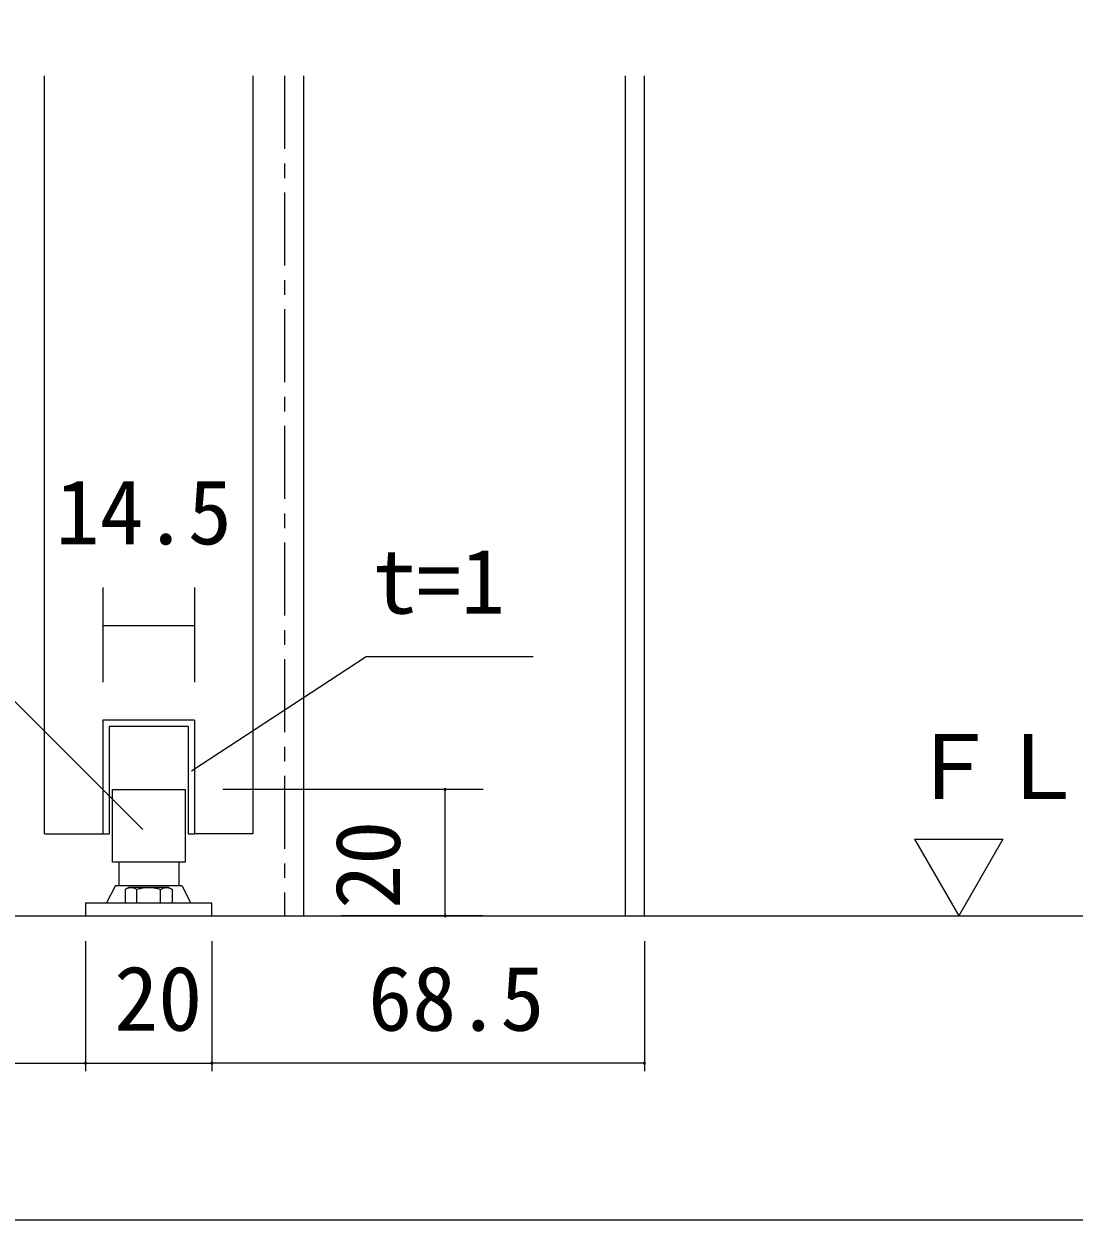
# Model space of a CAD drawing. Units: millimetres, scale not verified. Extents: x -800 to 800, y -554 to 554.
# Drawn here: x -434.9 to -268.6, y -27 to 162.5 of the extents above; entities that cross this region are included whole.
import ezdxf
from ezdxf.enums import TextEntityAlignment as Align

# ---------------------------------------------------------------- set-up
doc = ezdxf.new("R2010")
doc.units = ezdxf.units.MM
doc.header["$LTSCALE"] = 4
doc.linetypes.add('USER11', pattern=[4.619272, 2.886781, -0.577497, 0.577497, -0.577497])
for name, color, linetype, lineweight in [('1-0', 7, 'Continuous', 25), ('1-4_0', 7, 'Continuous', 25), ('2-0', 7, 'Continuous', 25)]:
    doc.layers.add(name, color=color, linetype=linetype, lineweight=lineweight)
doc.styles.add('ＭＳ ゴシック', font='')
doc.styles.get('ＭＳ ゴシック').set_extended_font_data('MS Gothic')

msp = doc.modelspace()

# ---------------------------------------------------------------- linework, layer by layer
at = {"layer": '1-0'}
msp.add_lwpolyline([(152, -27), (-780, -27), (-780, 534)], dxfattribs=at)
at = {"layer": '1-4_0'}
msp.add_lwpolyline([(152, -27), (-780, -27), (-780, 534)], dxfattribs=at)
msp.add_lwpolyline([(152, -27), (-780, -27), (-780, 534)], dxfattribs=at)
at = {"layer": '2-0'}
for p, q in [((-431.624, 34.194), (-431.624, 154.213)), ((-398.624, 154.212), (-398.624, 34.193)), ((-390.624, 154.212), (-390.624, 21.197)), ((-339.624, 21.197), (-339.624, 154.212)), ((-336.626, 21.197), (-336.626, 154.212)), ((-422.374, 73.195), (-422.374, 58.196)), ((-407.874, 73.195), (-407.874, 58.196)), ((-422.374, 67.195), (-407.874, 67.195)), ((-422.334, 67.199), (-422.334, 67.195)), ((-407.834, 67.199), (-407.834, 67.195)), ((-380.685, 62.219), (-408.334, 44.123)), ((-354.267, 62.219), (-380.685, 62.219)), ((-440.089, 58.864), (-416.069, 34.847)), ((-407.874, 52.195), (-422.374, 52.195)), ((-422.374, 52.195), (-422.374, 34.195)), ((-408.874, 51.195), (-421.376, 51.195)), ((-421.375, 51.195), (-421.375, 34.194)), ((-408.874, 51.195), (-408.874, 34.194)), ((-407.874, 52.195), (-407.874, 34.195)), ((-420.875, 29.695), (-420.875, 41.195)), ((-420.875, 41.194), (-409.375, 41.194)), ((-409.375, 41.194), (-409.375, 29.694)), ((-362.177, 41.194), (-403.372, 41.194)), ((-368.177, 21.197), (-368.177, 41.195)), ((-431.624, 34.194), (-422.374, 34.194)), ((-422.374, 34.194), (-421.375, 34.194)), ((-408.874, 34.194), (-407.873, 34.194)), ((-398.624, 34.194), (-407.874, 34.194)), ((-293.869, 33.319), (-286.869, 21.195)), ((-293.869, 33.319), (-279.869, 33.319)), ((-279.868, 33.319), (-286.871, 21.195)), ((-409.375, 29.695), (-420.875, 29.695)), ((-419.873, 29.695), (-419.873, 26)), ((-410.375, 29.695), (-410.375, 26)), ((-420.375, 25.998), (-421.795, 23.233)), ((-420.375, 25.998), (-409.874, 25.998)), ((-418.275, 25.694), (-418.878, 25.348)), ((-418.876, 25.347), (-418.876, 23.196)), ((-411.975, 25.694), (-418.276, 25.694)), ((-417, 25.347), (-417.127, 25.418)), ((-417, 23.195), (-417, 25.346)), ((-413.247, 25.347), (-413.12, 25.418)), ((-413.247, 23.195), (-413.247, 25.346)), ((-411.975, 25.694), (-411.369, 25.348)), ((-411.37, 23.195), (-411.37, 25.346)), ((-409.875, 25.998), (-408.431, 23.194)), ((-405.124, 23.195), (-425.125, 23.195)), ((-425.124, 23.195), (-425.124, 21.197)), ((-405.124, 21.197), (-405.124, 23.195)), ((-589.173, 21.197), (-120.828, 21.197)), ((-425.124, 21.197), (-405.123, 21.197)), ((-362.177, 21.197), (-384.622, 21.197)), ((-425.124, 17.197), (-425.124, -3.411)), ((-405.124, 17.197), (-405.124, -3.411)), ((-336.624, 17.197), (-336.624, -3.411)), ((-483.689, -2.161), (-425.124, -2.161)), ((-425.124, -2.161), (-405.124, -2.161)), ((-336.624, -2.161), (-405.124, -2.161))]:
    msp.add_line(p, q, dxfattribs=at)
at = {"layer": '2-0', "linetype": 'USER11'}
msp.add_line((-393.624, 154.212), (-393.624, 21.197), dxfattribs=at)
at = {"layer": '2-0'}
for centre, radius, start, end in [((-422.374, 67.195), 0.0405, 165.47853, 171.16094), ((-422.374, 67.195), 0.0398, 171.16402, 177.01304), ((-422.378, 67.195), 0.0357, 176.86368, 183.13632), ((-422.381, 67.195), 0.0334, 183.31881, 189.66422), ((-422.379, 67.195), 0.0353, 189.66609, 195.68379), ((-422.373, 67.194), 0.0414, 159.96649, 165.47752), ((-422.377, 67.196), 0.0374, 195.6825, 201.38704), ((-422.372, 67.194), 0.0424, 154.616, 159.96724), ((-422.375, 67.197), 0.0395, 201.38356, 206.81105), ((-422.371, 67.194), 0.0432, 149.40189, 154.61816), ((-422.373, 67.197), 0.0415, 206.80618, 212.00673), ((-422.371, 67.193), 0.0439, 144.28879, 149.40509), ((-422.372, 67.198), 0.043, 212.00106, 217.03304), ((-422.37, 67.193), 0.0441, 139.23395, 144.29274), ((-422.371, 67.199), 0.0441, 217.02695, 221.95313), ((-422.371, 67.199), 0.0445, 221.94686, 226.83212), ((-422.37, 67.193), 0.044, 134.18939, 139.2384), ((-422.371, 67.194), 0.0433, 129.10375, 134.19412), ((-422.371, 67.199), 0.0443, 226.82583, 231.73566), ((-422.372, 67.195), 0.0422, 123.92397, 129.10854), ((-422.371, 67.198), 0.0434, 231.7295, 236.72904), ((-422.372, 67.196), 0.0407, 118.59714, 123.92852), ((-422.372, 67.197), 0.0419, 236.72323, 241.87594), ((-422.373, 67.197), 0.039, 113.07318, 118.60107), ((-422.373, 67.195), 0.04, 241.87082, 247.23648), ((-422.374, 67.199), 0.0371, 107.30843, 113.07594), ((-422.374, 67.193), 0.0379, 247.23258, 252.86381), ((-422.375, 67.201), 0.0352, 101.27084, 107.30933), ((-422.374, 67.191), 0.0358, 252.86189, 258.79895), ((-422.375, 67.203), 0.0336, 94.94635, 101.26907), ((-422.375, 67.189), 0.0339, 258.79994, 265.06355), ((-422.375, 67.201), 0.0349, 88.40582, 94.75687), ((-422.375, 67.191), 0.0349, 265.2537, 271.58989), ((-422.375, 67.194), 0.0425, 82.85539, 88.58506), ((-422.375, 67.198), 0.0427, 271.41725, 277.11512), ((-422.375, 67.195), 0.0415, 77.12227, 82.85031), ((-422.375, 67.198), 0.0421, 277.12005, 282.77356), ((-422.375, 67.195), 0.041, 71.42122, 77.11806), ((-422.375, 67.197), 0.0418, 282.7772, 288.3595), ((-422.375, 67.195), 0.0408, 65.77279, 71.41804), ((-422.375, 67.197), 0.0418, 288.36172, 293.8584), ((-422.375, 67.195), 0.0408, 60.18769, 65.77069), ((-422.375, 67.198), 0.0419, 293.85926, 299.26831), ((-422.375, 67.195), 0.0409, 54.66725, 60.18658), ((-422.375, 67.198), 0.0421, 299.26795, 304.59878), ((-422.375, 67.195), 0.0411, 49.20475, 54.66699), ((-422.375, 67.198), 0.0422, 304.5974, 309.86911), ((-422.375, 67.195), 0.0413, 43.78709, 49.2051), ((-422.375, 67.198), 0.0421, 309.86695, 315.10644), ((-422.375, 67.195), 0.0415, 38.39682, 43.78783), ((-422.375, 67.197), 0.0417, 315.10374, 320.34374), ((-422.375, 67.195), 0.0416, 33.01421, 38.39772), ((-422.374, 67.197), 0.0411, 320.34075, 325.6178), ((-422.375, 67.195), 0.0416, 27.61927, 33.01502), ((-422.373, 67.197), 0.0403, 325.61477, 330.96718), ((-422.373, 67.196), 0.0392, 330.96443, 336.4299), ((-422.375, 67.195), 0.0415, 22.19384, 27.61976), ((-422.375, 67.195), 0.0414, 16.72358, 22.19378), ((-422.371, 67.196), 0.0379, 336.4278, 342.04075), ((-422.375, 67.195), 0.0414, 11.19984, 16.72277), ((-422.37, 67.195), 0.0367, 342.03973, 347.8279), ((-422.375, 67.195), 0.0415, 5.62136, 11.19812), ((-422.368, 67.195), 0.0344, 353.81156, 359.98645), ((-422.369, 67.195), 0.0354, 347.82846, 353.80892), ((-407.875, 67.195), 0.0398, 171.16402, 177.01304), ((-407.879, 67.195), 0.0357, 176.86368, 183.13632), ((-407.874, 67.195), 0.0405, 165.47853, 171.16094), ((-407.881, 67.195), 0.0334, 183.31881, 189.66422), ((-407.879, 67.195), 0.0353, 189.66609, 195.68379), ((-407.873, 67.194), 0.0414, 159.96649, 165.47752), ((-407.877, 67.196), 0.0374, 195.6825, 201.38704), ((-407.872, 67.194), 0.0424, 154.616, 159.96724), ((-407.875, 67.197), 0.0395, 201.38356, 206.81105), ((-407.874, 67.197), 0.0415, 206.80618, 212.00673), ((-407.871, 67.194), 0.0432, 149.40189, 154.61816), ((-407.871, 67.193), 0.0439, 144.28879, 149.40509), ((-407.872, 67.198), 0.043, 212.00106, 217.03304), ((-407.871, 67.193), 0.0441, 139.23395, 144.29274), ((-407.871, 67.199), 0.0441, 217.02695, 221.95313), ((-407.871, 67.193), 0.044, 134.18939, 139.2384), ((-407.871, 67.199), 0.0445, 221.94686, 226.83212), ((-407.871, 67.194), 0.0433, 129.10375, 134.19412), ((-407.871, 67.199), 0.0443, 226.82583, 231.73566), ((-407.872, 67.195), 0.0422, 123.92397, 129.10854), ((-407.872, 67.198), 0.0434, 231.7295, 236.72904), ((-407.873, 67.196), 0.0407, 118.59714, 123.92852), ((-407.873, 67.197), 0.0419, 236.72323, 241.87594), ((-407.874, 67.197), 0.039, 113.07318, 118.60107), ((-407.873, 67.195), 0.04, 241.87082, 247.23648), ((-407.874, 67.199), 0.0371, 107.30843, 113.07594), ((-407.874, 67.193), 0.0379, 247.23258, 252.86381), ((-407.875, 67.191), 0.0358, 252.86189, 258.79895), ((-407.875, 67.201), 0.0352, 101.27084, 107.30933), ((-407.875, 67.203), 0.0336, 94.94635, 101.26907), ((-407.875, 67.189), 0.0339, 258.79994, 265.06355), ((-407.875, 67.201), 0.0349, 88.40582, 94.75687), ((-407.875, 67.191), 0.0349, 265.2537, 271.58989), ((-407.875, 67.194), 0.0425, 82.85539, 88.58506), ((-407.875, 67.198), 0.0427, 271.41725, 277.11512), ((-407.875, 67.195), 0.0415, 77.12227, 82.85031), ((-407.875, 67.198), 0.0421, 277.12005, 282.77356), ((-407.875, 67.195), 0.041, 71.42122, 77.11806), ((-407.875, 67.197), 0.0418, 282.7772, 288.3595), ((-407.875, 67.195), 0.0408, 65.77279, 71.41804), ((-407.875, 67.197), 0.0418, 288.36172, 293.8584), ((-407.875, 67.195), 0.0408, 60.18769, 65.77069), ((-407.875, 67.198), 0.0419, 293.85926, 299.26831), ((-407.875, 67.195), 0.0409, 54.66725, 60.18658), ((-407.875, 67.198), 0.0421, 299.26795, 304.59878), ((-407.875, 67.195), 0.0411, 49.20475, 54.66699), ((-407.875, 67.198), 0.0422, 304.5974, 309.86911), ((-407.875, 67.195), 0.0413, 43.78709, 49.2051), ((-407.875, 67.198), 0.0421, 309.86695, 315.10644), ((-407.875, 67.195), 0.0415, 38.39682, 43.78783), ((-407.875, 67.197), 0.0417, 315.10374, 320.34374), ((-407.876, 67.195), 0.0416, 33.01421, 38.39772), ((-407.875, 67.197), 0.0411, 320.34075, 325.6178), ((-407.876, 67.195), 0.0416, 27.61927, 33.01502), ((-407.874, 67.197), 0.0403, 325.61477, 330.96718), ((-407.873, 67.196), 0.0392, 330.96443, 336.4299), ((-407.875, 67.195), 0.0415, 22.19384, 27.61976), ((-407.875, 67.195), 0.0414, 16.72358, 22.19378), ((-407.872, 67.196), 0.0379, 336.4278, 342.04075), ((-407.871, 67.195), 0.0367, 342.03973, 347.8279), ((-407.875, 67.195), 0.0414, 11.19984, 16.72277), ((-407.875, 67.195), 0.0415, 5.62136, 11.19812), ((-407.868, 67.195), 0.0344, 353.81156, 359.98645), ((-407.869, 67.195), 0.0354, 347.82846, 353.80892), ((-368.177, 41.195), 0.156, 0, 180), ((-368.177, 41.195), 0.156, 180, 0), ((-417.941, 24.023), 1.613, 114.55198, 120.13029), ((-417.942, 24.025), 1.612, 109.02344, 114.55039), ((-417.941, 24.022), 1.615, 103.54507, 109.02267), ((-417.94, 24.018), 1.619, 98.10811, 103.54497), ((-417.939, 24.014), 1.623, 92.69885, 98.10848), ((-417.939, 24.012), 1.625, 87.30055, 92.69945), ((-417.939, 24.012), 1.625, 81.89542, 87.30115), ((-417.939, 24.015), 1.623, 76.46664, 81.89581), ((-417.938, 24.017), 1.62, 71.00029, 76.46658), ((-417.938, 24.018), 1.619, 65.48723, 70.99958), ((-417.939, 24.016), 1.621, 59.92484, 65.48571), ((-415.121, 19.416), 6.221, 104.36922, 107.58114), ((-415.123, 19.422), 6.215, 101.16589, 104.36907), ((-415.123, 19.426), 6.212, 97.96997, 101.16579), ((-415.123, 19.427), 6.21, 94.77966, 97.96992), ((-415.123, 19.428), 6.21, 91.59283, 94.77963), ((-415.123, 19.428), 6.21, 88.40719, 91.59281), ((-415.123, 19.428), 6.21, 85.22037, 88.40717), ((-415.124, 19.427), 6.21, 82.03008, 85.22034), ((-415.124, 19.426), 6.212, 78.83421, 82.03003), ((-415.124, 19.422), 6.215, 75.63093, 78.83411), ((-415.126, 19.416), 6.221, 72.41886, 75.63078), ((-412.306, 24.013), 1.625, 114.53, 120.0763), ((-412.309, 24.018), 1.619, 109.02076, 114.52824), ((-412.309, 24.02), 1.617, 103.55115, 109.01974), ((-412.309, 24.019), 1.619, 98.11508, 103.55074), ((-412.309, 24.017), 1.62, 92.70184, 98.11509), ((-412.308, 24.015), 1.622, 87.29792, 92.70208), ((-412.308, 24.015), 1.622, 81.88882, 87.29817), ((-412.308, 24.015), 1.622, 76.46089, 81.88885), ((-412.309, 24.015), 1.622, 71.00321, 76.46051), ((-412.309, 24.012), 1.625, 65.50931, 71.00225), ((-412.313, 24.005), 1.633, 59.97865, 65.50763), ((-368.177, 21.197), 0.156, 0, 180), ((-368.177, 21.197), 0.156, 180, 0), ((-425.124, -2.161), 0.156, 0, 180), ((-425.124, -2.161), 0.156, 180, 0), ((-405.124, -2.161), 0.156, 0, 180), ((-405.124, -2.161), 0.156, 180, 0), ((-336.624, -2.161), 0.156, 0, 180), ((-336.624, -2.161), 0.156, 180, 0)]:
    msp.add_arc(centre, radius, start, end, dxfattribs=at)

# ---------------------------------------------------------------- texts
at = {"layer": '2-0', "style": 'ＭＳ ゴシック'}
for s, p in [('14.5', (-429.87, 76.95)), ('t=1', (-379.661, 65.979)), ('ＦＬ', (-294.78, 36.639)), ('20', (-420.603, -0.088)), ('68.5', (-380.39, -0.088))]:
    msp.add_text(s, height=10.26, dxfattribs=at).set_placement(p, align=Align.BOTTOM_LEFT)
msp.add_text('20', height=10.26, rotation=90, dxfattribs=at).set_placement((-372.272, 22.295), align=Align.BOTTOM_LEFT)

doc.saveas('drawing.dxf')
